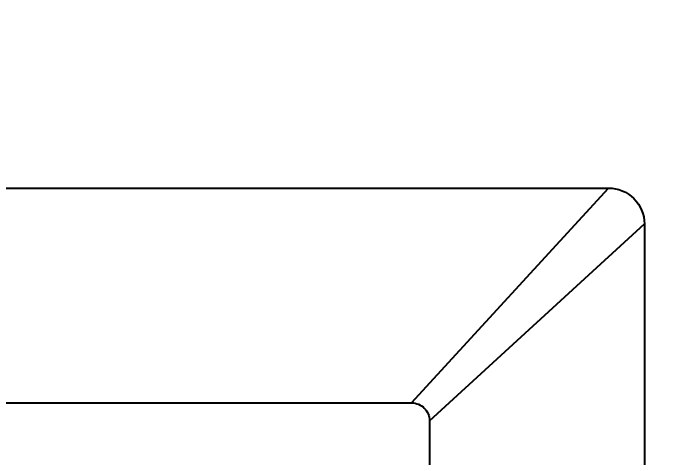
# Model space of a CAD drawing. Header units: feet. Extents: x -1522 to 1718, y -42 to 1309.
# Drawn here: x 26.86 to 63.23, y 16.02 to 40.87 of the extents above; entities that cross this region are included whole.
import ezdxf

# ---------------------------------------------------------------- set-up
doc = ezdxf.new("R2010")
doc.units = ezdxf.units.FT
doc.header["$MEASUREMENT"] = 0
doc.layers.add('C-BERM', color=211, linetype='Continuous')
doc.layers.add('G-NPLT', color=67, linetype='Continuous', plot=False)
doc.styles.add('NEI-A', font='arial.ttf')

# ---------------------------------------------------------------- blocks, each defined once
blk = doc.blocks.new('INV SKID')
at = {"layer": 'C-BERM'}
for points in [[(-23.905, 19.967), (23.905, 19.967, -0.414214), (25.905, 17.967), (25.905, -17.966, -0.414214), (23.905, -19.966), (-23.905, -19.966, -0.414214), (-25.905, -17.966), (-25.905, 17.967, -0.414214)], [(-12.905, 7.967), (12.905, 7.967, -0.414214), (13.905, 6.967), (13.905, -5.999, -0.26552), (12.905, -7.966), (-12.905, -7.966, -0.26552), (-13.905, -5.999), (-13.905, 6.967, -0.414214)]]:
    blk.add_lwpolyline(points, format="xyb", close=True, dxfattribs=at)
for points in [[(12.905, 7.967), (23.905, 19.967)], [(13.905, 6.967), (25.905, 17.967)]]:
    blk.add_lwpolyline(points, dxfattribs=at)

msp = doc.modelspace()

# ---------------------------------------------------------------- block references
msp.add_blockref('INV SKID', (36.22501, 11.12722))

# ---------------------------------------------------------------- texts
at = {"layer": 'G-NPLT', "insert": (-1524.03887, 222.65943), "char_height": 50.15749436, "attachment_point": 1, "style": 'NEI-A'}
msp.add_mtext_dynamic_manual_height_columns('\\pi-250.78747,l250.78747;THIS INVERTER NEEDS TO BE UPDATED WITH THE CORRECT INVERTER JOB SPECIFIC. GET FROM THE INVERTER XREF.', width=1665.7235448, gutter_width=214.91157, heights=[0], dxfattribs=at)

doc.saveas('drawing.dxf')
